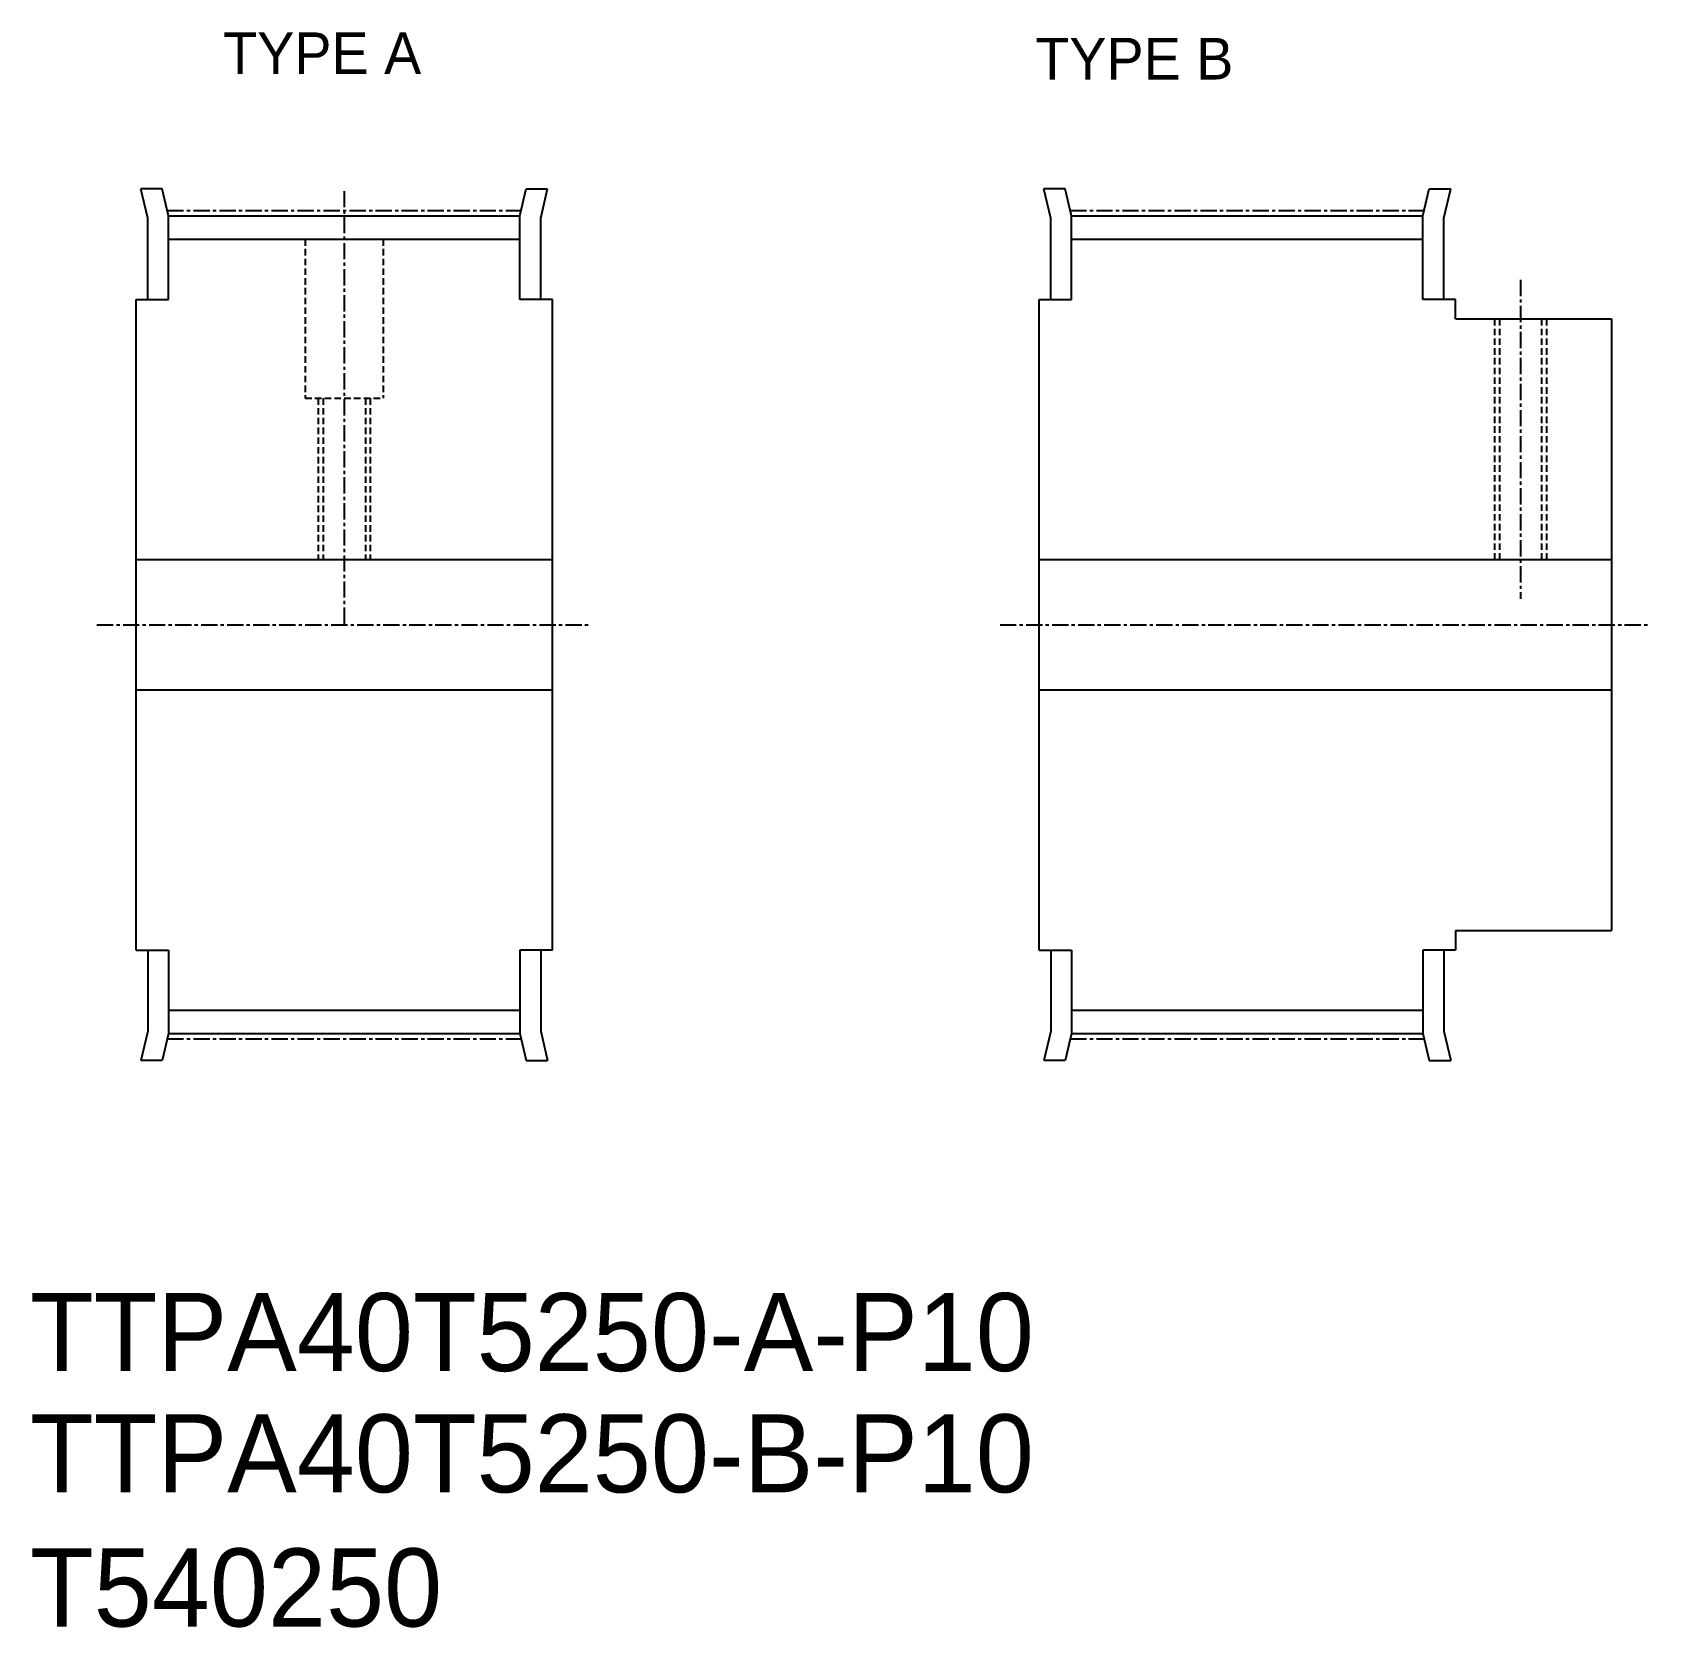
# Model space of a CAD drawing. Extents: x -286 to -161, y -61 to 62.
import ezdxf

# ---------------------------------------------------------------- set-up
doc = ezdxf.new("R2010")
doc.units = 0
doc.linetypes.add('CENTER', pattern=[2, 1.25, -0.25, 0.25, -0.25])
doc.linetypes.add('DASHED', pattern=[0.75, 0.5, -0.25])
doc.layers.get('0').update_dxf_attribs({"linetype": 'CONTINUOUS'})
doc.layers.add('CENTER', color=1, linetype='CENTER')

msp = doc.modelspace()

# ---------------------------------------------------------------- linework, layer by layer
at = {"color": 7, "linetype": 'CONTINUOUS'}
for p, q in [((-276.94, 47.42), (-277.47, 49.68)), ((-275.82, 49.68), (-277.47, 49.68)), ((-275.34, 47.61), (-275.82, 49.68)), ((-248.34, 47.61), (-247.85, 49.68)), ((-247.85, 49.68), (-246.21, 49.68)), ((-246.74, 47.42), (-246.21, 49.68)), ((-207.54, 47.42), (-208.07, 49.68)), ((-206.43, 49.68), (-208.07, 49.68)), ((-205.94, 47.61), (-206.43, 49.68)), ((-178.94, 47.61), (-178.46, 49.68)), ((-178.46, 49.68), (-176.81, 49.68)), ((-177.34, 47.42), (-176.81, 49.68)), ((-276.94, 41.18), (-276.94, 47.42)), ((-275.34, 47.61), (-248.34, 47.61)), ((-275.34, 41.18), (-275.34, 47.61)), ((-248.34, 41.18), (-248.34, 47.61)), ((-246.74, 41.18), (-246.74, 47.42)), ((-207.54, 41.18), (-207.54, 47.42)), ((-205.94, 47.61), (-178.94, 47.61)), ((-205.94, 41.18), (-205.94, 47.61)), ((-178.94, 41.18), (-178.94, 47.61)), ((-177.34, 41.18), (-177.34, 47.42)), ((-275.34, 45.81), (-248.34, 45.81)), ((-205.94, 45.81), (-178.94, 45.81)), ((-277.84, -8.82), (-277.84, 41.18)), ((-277.84, 41.18), (-275.34, 41.18)), ((-245.84, 41.18), (-248.34, 41.18)), ((-245.84, -8.82), (-245.84, 41.18)), ((-208.44, -8.82), (-208.44, 41.18)), ((-208.44, 41.18), (-205.94, 41.18)), ((-176.44, 41.18), (-178.94, 41.18)), ((-176.44, 39.68), (-176.44, 41.18)), ((-176.44, 39.68), (-164.44, 39.68)), ((-164.44, 39.68), (-164.44, -7.32)), ((-277.84, 21.18), (-245.84, 21.18)), ((-208.44, 21.18), (-164.44, 21.18)), ((-277.84, 11.18), (-245.84, 11.18)), ((-208.44, 11.18), (-164.44, 11.18)), ((-176.44, -7.32), (-164.44, -7.32)), ((-176.44, -7.32), (-176.44, -8.82)), ((-277.84, -8.82), (-275.34, -8.82)), ((-276.94, -8.82), (-276.94, -15.06)), ((-275.34, -8.82), (-275.34, -15.24)), ((-248.34, -8.82), (-248.34, -15.24)), ((-245.84, -8.82), (-248.34, -8.82)), ((-246.74, -8.82), (-246.74, -15.06)), ((-208.44, -8.82), (-205.94, -8.82)), ((-207.54, -8.82), (-207.54, -15.06)), ((-205.94, -8.82), (-205.94, -15.24)), ((-176.44, -8.82), (-178.94, -8.82)), ((-178.94, -8.82), (-178.94, -15.24)), ((-177.34, -8.82), (-177.34, -15.06)), ((-275.34, -13.44), (-248.34, -13.44)), ((-205.94, -13.44), (-178.94, -13.44)), ((-276.94, -15.06), (-277.47, -17.32)), ((-275.34, -15.24), (-275.82, -17.32)), ((-275.34, -15.24), (-248.34, -15.24)), ((-248.34, -15.24), (-247.85, -17.32)), ((-246.74, -15.06), (-246.21, -17.32)), ((-207.54, -15.06), (-208.07, -17.32)), ((-205.94, -15.24), (-206.43, -17.32)), ((-205.94, -15.24), (-178.94, -15.24)), ((-178.94, -15.24), (-178.46, -17.32)), ((-177.34, -15.06), (-176.81, -17.32)), ((-275.82, -17.32), (-277.47, -17.32)), ((-247.85, -17.32), (-246.21, -17.32)), ((-206.43, -17.32), (-208.07, -17.32)), ((-178.46, -17.32), (-176.81, -17.32))]:
    msp.add_line(p, q, dxfattribs=at)
at = {"color": 3, "linetype": 'DASHED'}
for p, q in [((-264.84, 45.81), (-264.84, 33.58)), ((-258.84, 45.81), (-258.84, 33.58)), ((-173.44, 39.68), (-173.44, 21.18)), ((-173.06, 39.68), (-173.06, 21.18)), ((-169.82, 39.68), (-169.82, 21.18)), ((-169.44, 39.68), (-169.44, 21.18)), ((-264.84, 33.58), (-258.84, 33.58)), ((-263.84, 33.58), (-263.84, 21.18)), ((-263.46, 33.58), (-263.46, 21.18)), ((-260.21, 33.58), (-260.21, 21.18)), ((-259.84, 33.58), (-259.84, 21.18))]:
    msp.add_line(p, q, dxfattribs=at)
at = {"layer": 'CENTER', "color": 1, "linetype": 'CENTER'}
for p, q in [((-261.84, 49.51), (-261.84, 16.18)), ((-275.43, 48.01), (-248.24, 48.01)), ((-206.04, 48.01), (-178.85, 48.01)), ((-171.44, 42.68), (-171.44, 18.18)), ((-280.84, 16.18), (-242.84, 16.18)), ((-211.44, 16.18), (-161.44, 16.18)), ((-275.43, -15.65), (-248.24, -15.65)), ((-206.04, -15.65), (-178.85, -15.65))]:
    msp.add_line(p, q, dxfattribs=at)

# ---------------------------------------------------------------- texts
at = {"color": 7, "linetype": 'CONTINUOUS'}
for s, height, p in [('TYPE A', 3.2, (-271.14, 58.5)), ('TYPE B', 3.2, (-208.73, 58.08)), ('TTPA40T5250-A-P10', 6, (-285.99, -41.18)), ('TTPA40T5250-B-P10', 6, (-285.99, -50.5)), ('T540250', 6, (-285.99, -60.81))]:
    msp.add_text(s, height=height, dxfattribs=at).set_placement(p)

doc.saveas('drawing.dxf')
